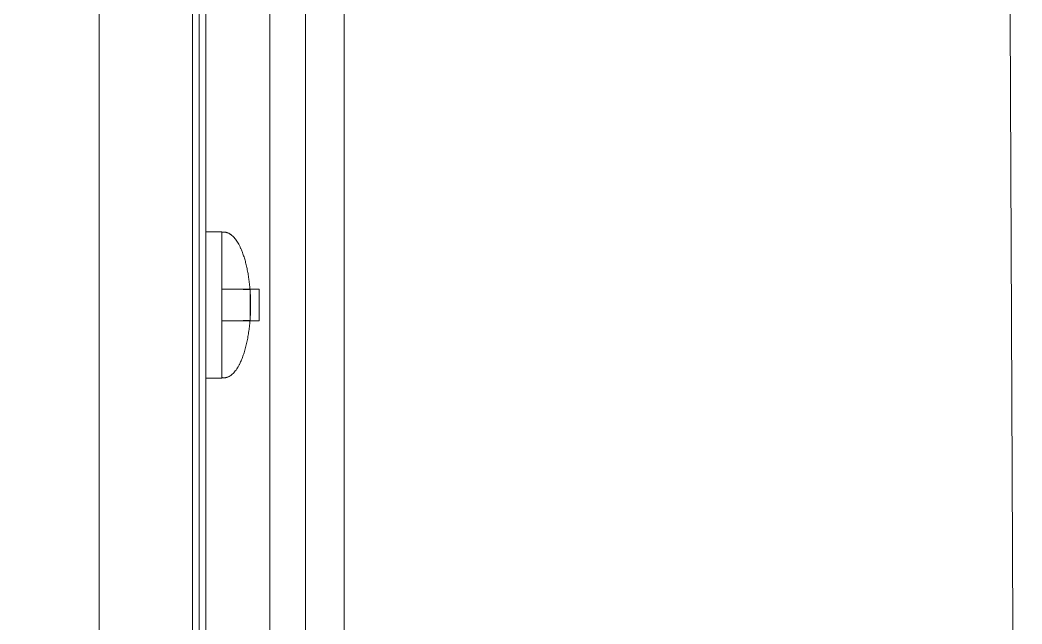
# Model space of a CAD drawing. Header units: millimetres. Extents: x 2162 to 93478, y -2737 to 52379.
# Drawn here: x 45995.9 to 46372.2, y 5839.8 to 6066.6 of the extents above; entities that cross this region are included whole.
import ezdxf

# ---------------------------------------------------------------- set-up
doc = ezdxf.new("R2010")
doc.units = ezdxf.units.MM
doc.layers.add('equipment 1', color=4, linetype='Continuous', lineweight=9)

# ---------------------------------------------------------------- blocks, each defined once
blk = doc.blocks.new('equipment 0533')
at = {"color": 0}
for p, q in [((795.5, 108), (795.5, 1368)), ((822, 1366), (822, 110)), ((835.5, 110), (835.5, 1366)), ((822, 1362.38), (822, 113.62)), ((798, 1355.95), (798, 120.05)), ((758, 1330), (758, 146)), ((793, 1330), (793, 146)), ((804, 865), (798, 865)), ((804, 865), (804, 864.74)), ((805.38, 864.81), (804, 865)), ((804, 864.74), (804, 843.5)), ((804, 843.5), (804, 831.5)), ((818, 843.5), (804, 843.5)), ((814.61, 831.67), (814.61, 843.33)), ((818, 843.5), (818, 831.5)), ((818, 831.5), (804, 831.5)), ((804, 831.5), (804, 810.26)), ((804, 810), (798, 810)), ((804, 810.26), (804, 810)), ((805.38, 810.19), (804, 810))]:
    blk.add_line(p, q, dxfattribs=at)
at = {"color": 0, "extrusion": (1, 2.22045e-16, 0)}
for p, q in [((798, 871.48, 700.51), (798, 866.06, 701.46)), ((798, 865.87, 712.53), (798, 871.25, 713.67)), ((798, 870.31, 717.16), (798, 865.08, 715.46)), ((798, 864.75, 696.58), (798, 869.92, 694.7)), ((798, 864.39, 717.36), (798, 869.49, 719.42)), ((798, 869.48, 710.44), (798, 869.48, 704.5)), ((798, 869.48, 704.5), (798, 868.72, 704.5)), ((798, 868.99, 710.44), (798, 869.48, 710.44)), ((798, 868.77, 691.92), (798, 863.78, 694.24)), ((798, 868.72, 704.5), (798, 868.72, 709.13)), ((798, 867.96, 722.7), (798, 863.11, 720.11)), ((798, 867.35, 708.25), (798, 867.35, 708.96)), ((798, 862.09, 721.87), (798, 866.76, 724.78)), ((798, 861.26, 689.87), (798, 865.76, 686.71)), ((798, 864.69, 727.74), (798, 860.35, 724.35)), ((798, 864.47, 707.44), (798, 864.47, 707.93)), ((798, 863.93, 684.32), (798, 859.72, 687.86)), ((798, 863.76, 711.94), (798, 863.73, 712.08)), ((798, 863.73, 712.08), (798, 863.54, 712.04)), ((798, 863.57, 711.97), (798, 863.54, 712.04)), ((798, 859.05, 725.9), (798, 863.14, 729.59)), ((798, 860.59, 732.14), (798, 856.9, 728.05)), ((798, 856.14, 684.28), (798, 859.68, 680.07)), ((798, 855.35, 729.35), (798, 858.74, 733.69)), ((798, 857.29, 678.24), (798, 854.13, 682.74)), ((798, 856.05, 739.09), (798, 818.68, 760.36)), ((798, 855.78, 735.76), (798, 852.87, 731.09)), ((798, 855.56, 738.22), (798, 818.19, 759.49)), ((798, 851.11, 732.11), (798, 853.7, 736.96)), ((798, 849.76, 680.22), (798, 852.08, 675.23)), ((798, 850.42, 738.49), (798, 848.36, 733.39)), ((798, 849.3, 674.08), (798, 847.42, 679.25)), ((798, 846.46, 734.08), (798, 848.16, 739.31)), ((798, 844.67, 740.25), (798, 843.53, 734.87)), ((798, 842.54, 677.94), (798, 843.49, 672.52)), ((798, 836.64, 672.69), (798, 838.93, 672.69)), ((798, 838.93, 672.69), (798, 838.93, 672)), ((798, 838.93, 672), (798, 835.8, 672)), ((798, 836.49, 676.11), (798, 835.88, 676.19)), ((798, 831.51, 672.52), (798, 832.46, 677.94)), ((798, 823, 681.39), (798, 820.25, 676.62)), ((798, 818.21, 677.9), (798, 821.28, 682.46)), ((798, 817.47, 750), (798, 807.53, 750)), ((798, 807.53, 749), (798, 817.47, 749)), ((798, 810.32, 754), (798, 814.68, 754)), ((798, 814.04, 689.45), (798, 809.59, 686.22)), ((798, 808.24, 688.22), (798, 812.91, 691.13)), ((798, 812.5, 728.5), (798, 812.5, 735.5)), ((798, 812.5, 735.5), (798, 811, 737)), ((798, 802.5, 732), (798, 812.5, 732)), ((798, 811, 727), (798, 812.5, 728.5)), ((798, 811.46, 712.03), (798, 811.43, 711.96)), ((798, 811.46, 712.03), (798, 811.26, 712.07)), ((798, 811.26, 712.07), (798, 811.24, 711.93)), ((798, 811, 737), (798, 804, 737)), ((798, 804, 727), (798, 811, 727)), ((798, 810.53, 707.92), (798, 810.53, 707.43)), ((798, 809.13, 700.47), (798, 803.75, 699.33)), ((798, 805.82, 706.32), (798, 805.9, 707)), ((798, 805.22, 707.84), (798, 804.46, 707.92)), ((798, 804.38, 705.1), (798, 805.14, 705.18)), ((798, 804, 737), (798, 802.5, 735.5)), ((798, 802.5, 728.5), (798, 804, 727)), ((798, 802.5, 735.5), (798, 802.5, 728.5)), ((798, 801, 749.5), (798, 801, 706.5)), ((798, 800, 749.5), (798, 800, 706.5))]:
    blk.add_line(p, q, dxfattribs=at)
blk.add_circle((812.5, 749.5, 798), 5, dxfattribs=at)
for centre, radius, start, end in [((837.5, 706.5, 798), 37.5, 180, 60.347), ((837.5, 706.5, 798), 36.5, 180, 60.347), ((837.5, 706.5, 798), 34.5, 340, 350), ((837.5, 706.5, 798), 34.5, 12, 18), ((837.5, 706.5, 798), 34.5, 22, 28), ((865.84, 712.27, 798), 3.63, 294.3842, 329.8648), ((837.5, 706.5, 798), 34.5, 325, 335), ((865.62, 712.46, 798), 4.54, 292.2557, 312.8924), ((837.5, 706.5, 798), 34.5, 32, 38), ((837.5, 706.5, 798), 29, 340, 350), ((837.5, 706.5, 798), 29, 12, 18), ((837.5, 706.5, 798), 29, 22, 28), ((837.5, 706.5, 798), 34.5, 310, 320), ((837.5, 706.5, 798), 29, 325, 335), ((837.5, 706.5, 798), 34.5, 42, 48), ((837.5, 706.5, 798), 27.5, 23.6599, 156.3661), ((837.5, 706.5, 798), 29, 32, 38), ((837.5, 706.5, 798), 29, 310, 320), ((837.5, 706.5, 798), 29, 42, 48), ((837.5, 706.5, 798), 34.5, 52, 58), ((837.5, 706.5, 798), 34.5, 295, 305), ((837.5, 706.5, 798), 29, 52, 58), ((837.5, 706.5, 798), 29, 295, 305), ((837.5, 706.5, 798), 34.5, 62, 68), ((837.5, 706.5, 798), 29, 62, 68), ((837.5, 706.5, 798), 34.5, 280, 290), ((837.5, 706.5, 798), 34.5, 72, 78), ((837.5, 706.5, 798), 29, 280, 290), ((837.5, 706.5, 798), 29, 72, 78), ((837.71, 737.07, 798), 1.64, 220.6016, 272.7286), ((837.76, 739.81, 798), 0.947, 89.2501, 145.2523), ((839.96, 738.11, 798), 4.09, 175.5471, 211.1368), ((837.5, 706.5, 798), 29, 240, 260), ((837.5, 706.5, 798), 34.5, 240, 260), ((837.5, 706.5, 798), 29, 216, 236), ((812.5, 749.5, 798), 12.5, 60.347, 180), ((837.5, 706.5, 798), 34.5, 216, 236), ((812.5, 749.5, 798), 11.5, 60.347, 180), ((837.5, 706.5, 798), 29, 192, 212), ((806.8, 705.38, 798), 1.4, 356.034, 78.5205), ((837.5, 706.5, 798), 34.5, 192, 212), ((806.32, 705.29, 798), 1.87, 267.2618, 359.8499), ((806.62, 707.94, 798), 1.27, 291.1903, 359.7632), ((806.3, 705.24, 798), 1.13, 267.6705, 2.9664), ((806.36, 705.33, 798), 1.07, 357.9839, 92.4462), ((806.28, 707.91, 798), 0.845, 359.5362, 94.0387), ((806.38, 704.48, 798), 1.92, 91.8621, 106.7931), ((806.16, 705.2, 798), 1.78, 183.2725, 272.3345), ((806.13, 707.76, 798), 1.68, 87.9027, 174.5802), ((806.05, 708.19, 798), 1.2, 263.019, 268.2788)]:
    blk.add_arc(centre, radius, start, end, dxfattribs=at)
at = {"color": 0, "extrusion": (1, 2.22045e-16, -2.46519e-32)}
blk.add_ellipse((798, 863.57, 711.9), major_axis=(0, 0.198, 0.031), ratio=0.338455, start_param=0.148447, end_param=1.51843, dxfattribs=at)
at = {"color": 0, "extrusion": (1, 2.22045e-16, 1.84889e-32)}
blk.add_ellipse((798, 811.43, 711.89), major_axis=(0, -0.198, 0.031), ratio=0.338455, start_param=4.764755, end_param=6.134739, dxfattribs=at)
at = {"color": 0}
blk.add_open_spline([(798, 864.45, 706.36), (798, 864.47, 706.72), (798, 864.47, 707.08), (798, 864.47, 707.44)], degree=3, dxfattribs=at)
for points, knots in [([(798, 810.53, 707.43), (798, 810.53, 706.37), (798, 810.58, 705.32), (798, 810.69, 704.27), (798, 810.92, 702.06), (798, 811.41, 699.85), (798, 812.14, 697.72), (798, 812.87, 695.59), (798, 813.83, 693.58), (798, 815.03, 691.69), (798, 816.22, 689.79), (798, 817.66, 688.02), (798, 819.26, 686.47), (798, 820.86, 684.93), (798, 822.68, 683.56), (798, 824.63, 682.44), (798, 826.58, 681.33), (798, 828.64, 680.47), (798, 830.81, 679.89), (798, 832.98, 679.3), (798, 835.23, 679), (798, 837.46, 679), (798, 839.7, 679), (798, 841.97, 679.29), (798, 844.13, 679.87), (798, 846.29, 680.45), (798, 848.39, 681.31), (798, 850.34, 682.42), (798, 852.29, 683.54), (798, 854.08, 684.88), (798, 855.71, 686.44), (798, 857.33, 688.01), (798, 858.75, 689.76), (798, 859.95, 691.65), (798, 861.14, 693.54), (798, 862.13, 695.6), (798, 862.86, 697.71), (798, 863.58, 699.83), (798, 864.07, 702.03), (798, 864.31, 704.27), (798, 864.35, 704.68), (798, 864.39, 705.09), (798, 864.41, 705.5)], [0.0956259, 0.0956259, 0.0956259, 0.0956259, 0.125, 0.125, 0.125, 0.1875, 0.1875, 0.1875, 0.25, 0.25, 0.25, 0.3125, 0.3125, 0.3125, 0.375, 0.375, 0.375, 0.4375, 0.4375, 0.4375, 0.5, 0.5, 0.5, 0.5625, 0.5625, 0.5625, 0.625, 0.625, 0.625, 0.6875, 0.6875, 0.6875, 0.75, 0.75, 0.75, 0.8125, 0.8125, 0.8125, 0.875, 0.875, 0.875, 0.8864443, 0.8864443, 0.8864443, 0.8864443]), ([(804, 843.5), (805.82, 843.47), (807.63, 843.44), (809.45, 843.41), (811.17, 843.39), (812.89, 843.36), (814.61, 843.33)], [0, 0, 0, 0, 0.00550394, 0.00550394, 0.00550394, 0.01071054, 0.01071054, 0.01071054, 0.01071054]), ([(798, 837.79, 741.44), (798, 837.86, 741.44), (798, 837.94, 741.44), (798, 838.01, 741.43), (798, 838.09, 741.42), (798, 838.16, 741.41), (798, 838.23, 741.39), (798, 838.3, 741.38), (798, 838.37, 741.36), (798, 838.44, 741.33), (798, 838.5, 741.31), (798, 838.57, 741.28), (798, 838.63, 741.25), (798, 838.69, 741.22), (798, 838.75, 741.18), (798, 838.81, 741.14), (798, 838.86, 741.11), (798, 838.91, 741.06), (798, 838.96, 741.02), (798, 839.01, 740.97), (798, 839.06, 740.92), (798, 839.1, 740.87), (798, 839.14, 740.82), (798, 839.18, 740.76), (798, 839.21, 740.7), (798, 839.25, 740.64), (798, 839.29, 740.58), (798, 839.32, 740.51), (798, 839.35, 740.44), (798, 839.38, 740.37), (798, 839.41, 740.3), (798, 839.44, 740.23), (798, 839.46, 740.15), (798, 839.49, 740.07), (798, 839.51, 739.99), (798, 839.54, 739.91), (798, 839.56, 739.82), (798, 839.57, 739.78), (798, 839.58, 739.73), (798, 839.59, 739.69), (798, 839.6, 739.64), (798, 839.61, 739.59), (798, 839.62, 739.54), (798, 839.62, 739.49), (798, 839.63, 739.44), (798, 839.64, 739.39), (798, 839.65, 739.33), (798, 839.65, 739.27), (798, 839.66, 739.22), (798, 839.66, 739.16), (798, 839.67, 739.1), (798, 839.67, 739.04), (798, 839.68, 738.97), (798, 839.68, 738.91), (798, 839.68, 738.85), (798, 839.68, 738.78), (798, 839.69, 738.71), (798, 839.69, 738.64), (798, 839.69, 738.57), (798, 839.69, 738.5), (798, 839.69, 738.43)], [0, 0, 0, 0, 0.056724, 0.056724, 0.056724, 0.111437, 0.111437, 0.111437, 0.164368, 0.164368, 0.164368, 0.216435, 0.216435, 0.216435, 0.267641, 0.267641, 0.267641, 0.31736, 0.31736, 0.31736, 0.367473, 0.367473, 0.367473, 0.41821, 0.41821, 0.41821, 0.471404, 0.471404, 0.471404, 0.527966, 0.527966, 0.527966, 0.588061, 0.588061, 0.588061, 0.652134, 0.652134, 0.652134, 0.686345, 0.686345, 0.686345, 0.723264, 0.723264, 0.723264, 0.76261, 0.76261, 0.76261, 0.804739, 0.804739, 0.804739, 0.84943, 0.84943, 0.84943, 0.896711, 0.896711, 0.896711, 0.94689, 0.94689, 0.94689, 1, 1, 1, 1]), ([(798, 839.69, 738.43), (798, 839.69, 738.35), (798, 839.69, 738.26), (798, 839.69, 738.18), (798, 839.68, 738.1), (798, 839.68, 738.02), (798, 839.68, 737.94), (798, 839.67, 737.86), (798, 839.67, 737.78), (798, 839.66, 737.71), (798, 839.65, 737.63), (798, 839.65, 737.56), (798, 839.64, 737.49), (798, 839.63, 737.42), (798, 839.62, 737.35), (798, 839.61, 737.28), (798, 839.6, 737.22), (798, 839.58, 737.15), (798, 839.57, 737.09), (798, 839.56, 737.03), (798, 839.54, 736.97), (798, 839.53, 736.91), (798, 839.51, 736.85), (798, 839.5, 736.79), (798, 839.48, 736.74), (798, 839.46, 736.68), (798, 839.44, 736.63), (798, 839.42, 736.58), (798, 839.4, 736.53), (798, 839.38, 736.48), (798, 839.36, 736.43), (798, 839.34, 736.38), (798, 839.32, 736.34), (798, 839.29, 736.29), (798, 839.27, 736.25), (798, 839.24, 736.2), (798, 839.21, 736.16), (798, 839.19, 736.12), (798, 839.16, 736.08), (798, 839.13, 736.05), (798, 839.1, 736.01), (798, 839.08, 735.97), (798, 839.04, 735.94), (798, 839.01, 735.9), (798, 838.98, 735.87), (798, 838.95, 735.84), (798, 838.92, 735.81), (798, 838.88, 735.78), (798, 838.85, 735.75), (798, 838.81, 735.73), (798, 838.78, 735.7), (798, 838.74, 735.67), (798, 838.7, 735.65), (798, 838.66, 735.63), (798, 838.62, 735.61), (798, 838.58, 735.59), (798, 838.54, 735.57), (798, 838.5, 735.55), (798, 838.46, 735.54), (798, 838.42, 735.52), (798, 838.37, 735.51), (798, 838.33, 735.49), (798, 838.28, 735.48), (798, 838.24, 735.47), (798, 838.19, 735.46), (798, 838.14, 735.45), (798, 838.09, 735.44), (798, 838.04, 735.44), (798, 837.99, 735.43), (798, 837.94, 735.43), (798, 837.89, 735.43), (798, 837.84, 735.42), (798, 837.79, 735.42)], [0, 0, 0, 0, 0.062874, 0.062874, 0.062874, 0.122837, 0.122837, 0.122837, 0.179657, 0.179657, 0.179657, 0.23396, 0.23396, 0.23396, 0.285595, 0.285595, 0.285595, 0.334513, 0.334513, 0.334513, 0.380905, 0.380905, 0.380905, 0.424895, 0.424895, 0.424895, 0.466529, 0.466529, 0.466529, 0.506488, 0.506488, 0.506488, 0.545032, 0.545032, 0.545032, 0.581831, 0.581831, 0.581831, 0.617448, 0.617448, 0.617448, 0.652067, 0.652067, 0.652067, 0.68588, 0.68588, 0.68588, 0.719175, 0.719175, 0.719175, 0.752182, 0.752182, 0.752182, 0.78524, 0.78524, 0.78524, 0.818656, 0.818656, 0.818656, 0.852548, 0.852548, 0.852548, 0.887626, 0.887626, 0.887626, 0.923635, 0.923635, 0.923635, 0.961022, 0.961022, 0.961022, 1, 1, 1, 1]), ([(798, 837.44, 677.94), (798, 837.5, 677.94), (798, 837.56, 677.94), (798, 837.62, 677.93), (798, 837.68, 677.93), (798, 837.73, 677.92), (798, 837.79, 677.91), (798, 837.84, 677.9), (798, 837.89, 677.89), (798, 837.94, 677.87), (798, 837.99, 677.86), (798, 838.04, 677.84), (798, 838.09, 677.82), (798, 838.13, 677.8), (798, 838.18, 677.77), (798, 838.22, 677.75), (798, 838.26, 677.72), (798, 838.3, 677.69), (798, 838.34, 677.66), (798, 838.38, 677.63), (798, 838.42, 677.59), (798, 838.45, 677.56), (798, 838.49, 677.52), (798, 838.52, 677.48), (798, 838.55, 677.44), (798, 838.58, 677.4), (798, 838.61, 677.36), (798, 838.64, 677.31), (798, 838.67, 677.27), (798, 838.69, 677.23), (798, 838.72, 677.18), (798, 838.74, 677.14), (798, 838.76, 677.09), (798, 838.78, 677.04), (798, 838.8, 677), (798, 838.82, 676.95), (798, 838.83, 676.9), (798, 838.85, 676.86), (798, 838.86, 676.81), (798, 838.88, 676.76), (798, 838.89, 676.71), (798, 838.9, 676.66), (798, 838.9, 676.61), (798, 838.91, 676.56), (798, 838.92, 676.51), (798, 838.92, 676.46), (798, 838.93, 676.4), (798, 838.93, 676.35), (798, 838.93, 676.3)], [0, 0, 0, 0, 0.071329, 0.071329, 0.071329, 0.138888, 0.138888, 0.138888, 0.203488, 0.203488, 0.203488, 0.265389, 0.265389, 0.265389, 0.326147, 0.326147, 0.326147, 0.38585, 0.38585, 0.38585, 0.446421, 0.446421, 0.446421, 0.508506, 0.508506, 0.508506, 0.570717, 0.570717, 0.570717, 0.631986, 0.631986, 0.631986, 0.692943, 0.692943, 0.692943, 0.753165, 0.753165, 0.753165, 0.813397, 0.813397, 0.813397, 0.874732, 0.874732, 0.874732, 0.936834, 0.936834, 0.936834, 1, 1, 1, 1]), ([(798, 838.93, 676.3), (798, 838.93, 676.25), (798, 838.93, 676.2), (798, 838.92, 676.16), (798, 838.92, 676.11), (798, 838.92, 676.06), (798, 838.91, 676.02), (798, 838.9, 675.97), (798, 838.9, 675.92), (798, 838.89, 675.88), (798, 838.88, 675.83), (798, 838.87, 675.79), (798, 838.86, 675.74), (798, 838.84, 675.7), (798, 838.83, 675.65), (798, 838.81, 675.61), (798, 838.8, 675.56), (798, 838.78, 675.52), (798, 838.77, 675.47), (798, 838.75, 675.43), (798, 838.73, 675.38), (798, 838.71, 675.34), (798, 838.69, 675.3), (798, 838.66, 675.25), (798, 838.64, 675.21), (798, 838.61, 675.16), (798, 838.59, 675.12), (798, 838.56, 675.07), (798, 838.53, 675.02), (798, 838.5, 674.98), (798, 838.46, 674.93), (798, 838.43, 674.88), (798, 838.39, 674.82), (798, 838.35, 674.77), (798, 838.31, 674.71), (798, 838.27, 674.66), (798, 838.22, 674.6), (798, 838.18, 674.54), (798, 838.13, 674.48), (798, 838.08, 674.42), (798, 838.03, 674.36), (798, 837.97, 674.3), (798, 837.92, 674.24), (798, 837.86, 674.17), (798, 837.8, 674.1), (798, 837.74, 674.04), (798, 837.68, 673.96), (798, 837.61, 673.89), (798, 837.55, 673.82)], [0, 0, 0, 0, 0.048783, 0.048783, 0.048783, 0.096931, 0.096931, 0.096931, 0.145092, 0.145092, 0.145092, 0.193398, 0.193398, 0.193398, 0.242257, 0.242257, 0.242257, 0.291123, 0.291123, 0.291123, 0.340835, 0.340835, 0.340835, 0.391595, 0.391595, 0.391595, 0.445772, 0.445772, 0.445772, 0.506113, 0.506113, 0.506113, 0.572506, 0.572506, 0.572506, 0.644951, 0.644951, 0.644951, 0.72423, 0.72423, 0.72423, 0.809688, 0.809688, 0.809688, 0.901692, 0.901692, 0.901692, 1, 1, 1, 1]), ([(798, 838.93, 738.43), (798, 838.93, 738.54), (798, 838.93, 738.66), (798, 838.92, 738.77), (798, 838.92, 738.87), (798, 838.91, 738.97), (798, 838.91, 739.08), (798, 838.9, 739.17), (798, 838.89, 739.26), (798, 838.88, 739.35), (798, 838.87, 739.43), (798, 838.86, 739.52), (798, 838.85, 739.6), (798, 838.84, 739.67), (798, 838.82, 739.75), (798, 838.8, 739.82), (798, 838.79, 739.88), (798, 838.77, 739.94), (798, 838.75, 740.01), (798, 838.73, 740.06), (798, 838.71, 740.11), (798, 838.68, 740.17), (798, 838.66, 740.21), (798, 838.64, 740.25), (798, 838.61, 740.3), (798, 838.58, 740.33), (798, 838.55, 740.37), (798, 838.52, 740.4), (798, 838.5, 740.44), (798, 838.47, 740.47), (798, 838.44, 740.5), (798, 838.41, 740.53), (798, 838.37, 740.55), (798, 838.34, 740.58), (798, 838.31, 740.6), (798, 838.27, 740.62), (798, 838.24, 740.64), (798, 838.21, 740.66), (798, 838.17, 740.68), (798, 838.13, 740.69), (798, 838.1, 740.71), (798, 838.06, 740.72), (798, 838.02, 740.73), (798, 837.98, 740.74), (798, 837.94, 740.74), (798, 837.9, 740.75), (798, 837.86, 740.75), (798, 837.82, 740.75), (798, 837.78, 740.76)], [0, 0, 0, 0, 0.115629, 0.115629, 0.115629, 0.221541, 0.221541, 0.221541, 0.317048, 0.317048, 0.317048, 0.403151, 0.403151, 0.403151, 0.480181, 0.480181, 0.480181, 0.547649, 0.547649, 0.547649, 0.607036, 0.607036, 0.607036, 0.658652, 0.658652, 0.658652, 0.705723, 0.705723, 0.705723, 0.749804, 0.749804, 0.749804, 0.792587, 0.792587, 0.792587, 0.833874, 0.833874, 0.833874, 0.874768, 0.874768, 0.874768, 0.915223, 0.915223, 0.915223, 0.956881, 0.956881, 0.956881, 1, 1, 1, 1]), ([(798, 837.79, 736.11), (798, 837.82, 736.11), (798, 837.86, 736.11), (798, 837.9, 736.12), (798, 837.94, 736.12), (798, 837.98, 736.13), (798, 838.02, 736.14), (798, 838.05, 736.15), (798, 838.09, 736.16), (798, 838.13, 736.17), (798, 838.16, 736.19), (798, 838.2, 736.2), (798, 838.23, 736.22), (798, 838.26, 736.24), (798, 838.3, 736.26), (798, 838.33, 736.28), (798, 838.36, 736.31), (798, 838.39, 736.33), (798, 838.42, 736.36), (798, 838.45, 736.39), (798, 838.49, 736.42), (798, 838.51, 736.45), (798, 838.54, 736.48), (798, 838.57, 736.52), (798, 838.6, 736.55), (798, 838.63, 736.6), (798, 838.65, 736.64), (798, 838.68, 736.68), (798, 838.7, 736.73), (798, 838.72, 736.79), (798, 838.74, 736.84), (798, 838.76, 736.9), (798, 838.78, 736.96), (798, 838.8, 737.03), (798, 838.82, 737.1), (798, 838.83, 737.17), (798, 838.85, 737.25), (798, 838.86, 737.33), (798, 838.87, 737.41), (798, 838.88, 737.5), (798, 838.89, 737.59), (798, 838.9, 737.68), (798, 838.91, 737.78), (798, 838.92, 737.88), (798, 838.92, 737.99), (798, 838.92, 738.09), (798, 838.93, 738.2), (798, 838.93, 738.32), (798, 838.93, 738.43)], [0, 0, 0, 0, 0.040782, 0.040782, 0.040782, 0.08087, 0.08087, 0.08087, 0.120268, 0.120268, 0.120268, 0.160187, 0.160187, 0.160187, 0.20046, 0.20046, 0.20046, 0.242265, 0.242265, 0.242265, 0.286459, 0.286459, 0.286459, 0.332952, 0.332952, 0.332952, 0.384431, 0.384431, 0.384431, 0.443389, 0.443389, 0.443389, 0.511681, 0.511681, 0.511681, 0.58902, 0.58902, 0.58902, 0.676245, 0.676245, 0.676245, 0.773705, 0.773705, 0.773705, 0.881568, 0.881568, 0.881568, 1, 1, 1, 1]), ([(798, 837.01, 674.18), (798, 837.07, 674.24), (798, 837.14, 674.31), (798, 837.2, 674.38), (798, 837.26, 674.44), (798, 837.32, 674.51), (798, 837.38, 674.57), (798, 837.43, 674.63), (798, 837.48, 674.69), (798, 837.54, 674.75), (798, 837.58, 674.8), (798, 837.63, 674.86), (798, 837.68, 674.91), (798, 837.72, 674.97), (798, 837.76, 675.02), (798, 837.8, 675.07), (798, 837.84, 675.12), (798, 837.87, 675.16), (798, 837.91, 675.21), (798, 837.94, 675.26), (798, 837.97, 675.3), (798, 838, 675.34), (798, 838.02, 675.38), (798, 838.04, 675.42), (798, 838.07, 675.46), (798, 838.11, 675.54), (798, 838.14, 675.61), (798, 838.18, 675.69), (798, 838.21, 675.76), (798, 838.23, 675.83), (798, 838.26, 675.9), (798, 838.28, 675.97), (798, 838.29, 676.04), (798, 838.3, 676.11), (798, 838.31, 676.18), (798, 838.32, 676.24), (798, 838.32, 676.31)], [0, 0, 0, 0, 0.10938, 0.10938, 0.10938, 0.210603, 0.210603, 0.210603, 0.304015, 0.304015, 0.304015, 0.389049, 0.389049, 0.389049, 0.466366, 0.466366, 0.466366, 0.53603, 0.53603, 0.53603, 0.597986, 0.597986, 0.597986, 0.652147, 0.652147, 0.652147, 0.749352, 0.749352, 0.749352, 0.838827, 0.838827, 0.838827, 0.921744, 0.921744, 0.921744, 1, 1, 1, 1]), ([(798, 838.32, 676.31), (798, 838.32, 676.35), (798, 838.32, 676.38), (798, 838.31, 676.42), (798, 838.31, 676.46), (798, 838.31, 676.49), (798, 838.3, 676.53), (798, 838.3, 676.56), (798, 838.29, 676.59), (798, 838.28, 676.63), (798, 838.27, 676.66), (798, 838.27, 676.69), (798, 838.25, 676.72), (798, 838.24, 676.75), (798, 838.23, 676.78), (798, 838.22, 676.81), (798, 838.2, 676.84), (798, 838.19, 676.87), (798, 838.17, 676.89), (798, 838.16, 676.92), (798, 838.14, 676.95), (798, 838.12, 676.97), (798, 838.1, 677), (798, 838.08, 677.02), (798, 838.06, 677.05), (798, 838.04, 677.07), (798, 838.02, 677.09), (798, 837.99, 677.11), (798, 837.97, 677.13), (798, 837.95, 677.15), (798, 837.92, 677.17), (798, 837.9, 677.19), (798, 837.87, 677.21), (798, 837.85, 677.22), (798, 837.82, 677.24), (798, 837.8, 677.25), (798, 837.77, 677.26), (798, 837.74, 677.27), (798, 837.72, 677.28), (798, 837.69, 677.29), (798, 837.66, 677.3), (798, 837.63, 677.31), (798, 837.6, 677.31), (798, 837.57, 677.32), (798, 837.54, 677.32), (798, 837.51, 677.33), (798, 837.48, 677.33), (798, 837.45, 677.33), (798, 837.42, 677.33)], [0, 0, 0, 0, 0.07278, 0.07278, 0.07278, 0.142148, 0.142148, 0.142148, 0.209183, 0.209183, 0.209183, 0.274292, 0.274292, 0.274292, 0.337769, 0.337769, 0.337769, 0.400757, 0.400757, 0.400757, 0.462801, 0.462801, 0.462801, 0.525595, 0.525595, 0.525595, 0.58754, 0.58754, 0.58754, 0.647529, 0.647529, 0.647529, 0.706323, 0.706323, 0.706323, 0.7637, 0.7637, 0.7637, 0.821374, 0.821374, 0.821374, 0.879619, 0.879619, 0.879619, 0.93891, 0.93891, 0.93891, 1, 1, 1, 1]), ([(798, 835.88, 738.43), (798, 835.88, 738.52), (798, 835.88, 738.6), (798, 835.88, 738.69), (798, 835.89, 738.77), (798, 835.89, 738.85), (798, 835.89, 738.93), (798, 835.9, 739.01), (798, 835.9, 739.08), (798, 835.91, 739.16), (798, 835.92, 739.23), (798, 835.93, 739.31), (798, 835.93, 739.38), (798, 835.94, 739.45), (798, 835.95, 739.52), (798, 835.96, 739.58), (798, 835.98, 739.65), (798, 835.99, 739.71), (798, 836, 739.78), (798, 836.01, 739.84), (798, 836.03, 739.9), (798, 836.04, 739.96), (798, 836.06, 740.02), (798, 836.08, 740.08), (798, 836.09, 740.13), (798, 836.11, 740.18), (798, 836.13, 740.24), (798, 836.15, 740.29), (798, 836.17, 740.34), (798, 836.19, 740.39), (798, 836.21, 740.44), (798, 836.23, 740.49), (798, 836.26, 740.53), (798, 836.28, 740.58), (798, 836.31, 740.62), (798, 836.33, 740.66), (798, 836.36, 740.71), (798, 836.39, 740.75), (798, 836.41, 740.78), (798, 836.44, 740.82), (798, 836.47, 740.86), (798, 836.5, 740.9), (798, 836.53, 740.93), (798, 836.56, 740.96), (798, 836.59, 741), (798, 836.62, 741.03), (798, 836.66, 741.06), (798, 836.69, 741.09), (798, 836.73, 741.11), (798, 836.76, 741.14), (798, 836.8, 741.17), (798, 836.84, 741.19), (798, 836.87, 741.21), (798, 836.91, 741.24), (798, 836.95, 741.26), (798, 836.99, 741.28), (798, 837.03, 741.3), (798, 837.07, 741.31), (798, 837.11, 741.33), (798, 837.16, 741.35), (798, 837.2, 741.36), (798, 837.25, 741.37), (798, 837.29, 741.39), (798, 837.34, 741.4), (798, 837.38, 741.41), (798, 837.43, 741.41), (798, 837.48, 741.42), (798, 837.53, 741.43), (798, 837.58, 741.43), (798, 837.63, 741.44), (798, 837.68, 741.44), (798, 837.73, 741.44), (798, 837.79, 741.44)], [0, 0, 0, 0, 0.063114, 0.063114, 0.063114, 0.123615, 0.123615, 0.123615, 0.180974, 0.180974, 0.180974, 0.235261, 0.235261, 0.235261, 0.287101, 0.287101, 0.287101, 0.336031, 0.336031, 0.336031, 0.382382, 0.382382, 0.382382, 0.426334, 0.426334, 0.426334, 0.468211, 0.468211, 0.468211, 0.50825, 0.50825, 0.50825, 0.546628, 0.546628, 0.546628, 0.58365, 0.58365, 0.58365, 0.618994, 0.618994, 0.618994, 0.653583, 0.653583, 0.653583, 0.687156, 0.687156, 0.687156, 0.720422, 0.720422, 0.720422, 0.75323, 0.75323, 0.75323, 0.78626, 0.78626, 0.78626, 0.819504, 0.819504, 0.819504, 0.853545, 0.853545, 0.853545, 0.888308, 0.888308, 0.888308, 0.923996, 0.923996, 0.923996, 0.96135, 0.96135, 0.96135, 1, 1, 1, 1]), ([(798, 836.64, 738.43), (798, 836.64, 738.32), (798, 836.64, 738.2), (798, 836.65, 738.09), (798, 836.65, 737.99), (798, 836.66, 737.88), (798, 836.66, 737.78), (798, 836.67, 737.68), (798, 836.68, 737.59), (798, 836.69, 737.5), (798, 836.7, 737.41), (798, 836.71, 737.33), (798, 836.72, 737.24), (798, 836.74, 737.17), (798, 836.75, 737.1), (798, 836.77, 737.03), (798, 836.79, 736.96), (798, 836.81, 736.9), (798, 836.83, 736.84), (798, 836.85, 736.78), (798, 836.87, 736.73), (798, 836.89, 736.68), (798, 836.92, 736.64), (798, 836.94, 736.59), (798, 836.97, 736.55), (798, 837, 736.52), (798, 837.03, 736.48), (798, 837.06, 736.45), (798, 837.09, 736.42), (798, 837.12, 736.39), (798, 837.15, 736.36), (798, 837.18, 736.33), (798, 837.21, 736.31), (798, 837.24, 736.28), (798, 837.27, 736.26), (798, 837.31, 736.24), (798, 837.34, 736.22), (798, 837.37, 736.2), (798, 837.41, 736.19), (798, 837.44, 736.17), (798, 837.48, 736.16), (798, 837.52, 736.15), (798, 837.55, 736.14), (798, 837.59, 736.13), (798, 837.63, 736.12), (798, 837.67, 736.12), (798, 837.71, 736.11), (798, 837.75, 736.11), (798, 837.79, 736.11)], [0, 0, 0, 0, 0.118406, 0.118406, 0.118406, 0.226654, 0.226654, 0.226654, 0.324092, 0.324092, 0.324092, 0.411705, 0.411705, 0.411705, 0.489026, 0.489026, 0.489026, 0.556909, 0.556909, 0.556909, 0.616233, 0.616233, 0.616233, 0.667349, 0.667349, 0.667349, 0.713512, 0.713512, 0.713512, 0.757697, 0.757697, 0.757697, 0.799493, 0.799493, 0.799493, 0.839976, 0.839976, 0.839976, 0.879886, 0.879886, 0.879886, 0.919149, 0.919149, 0.919149, 0.959227, 0.959227, 0.959227, 1, 1, 1, 1]), ([(798, 837.55, 673.82), (798, 837.51, 673.78), (798, 837.47, 673.74), (798, 837.43, 673.69), (798, 837.39, 673.65), (798, 837.35, 673.61), (798, 837.32, 673.57), (798, 837.28, 673.54), (798, 837.25, 673.5), (798, 837.22, 673.46), (798, 837.19, 673.43), (798, 837.16, 673.4), (798, 837.13, 673.37), (798, 837.1, 673.34), (798, 837.07, 673.31), (798, 837.05, 673.28), (798, 837.03, 673.25), (798, 837, 673.23), (798, 836.98, 673.2), (798, 836.96, 673.18), (798, 836.95, 673.16), (798, 836.93, 673.14), (798, 836.91, 673.12), (798, 836.9, 673.1), (798, 836.89, 673.08), (798, 836.84, 673.02), (798, 836.79, 672.95), (798, 836.75, 672.88), (798, 836.71, 672.82), (798, 836.68, 672.75), (798, 836.64, 672.69)], [0, 0, 0, 0, 0.12275, 0.12275, 0.12275, 0.234584, 0.234584, 0.234584, 0.336061, 0.336061, 0.336061, 0.42658, 0.42658, 0.42658, 0.506809, 0.506809, 0.506809, 0.575546, 0.575546, 0.575546, 0.634577, 0.634577, 0.634577, 0.682157, 0.682157, 0.682157, 0.846189, 0.846189, 0.846189, 1, 1, 1, 1]), ([(798, 835.88, 676.19), (798, 835.89, 676.26), (798, 835.89, 676.33), (798, 835.9, 676.4), (798, 835.91, 676.47), (798, 835.92, 676.53), (798, 835.93, 676.6), (798, 835.95, 676.66), (798, 835.96, 676.72), (798, 835.98, 676.78), (798, 835.99, 676.84), (798, 836.01, 676.9), (798, 836.03, 676.95), (798, 836.05, 677.01), (798, 836.07, 677.06), (798, 836.1, 677.11), (798, 836.12, 677.16), (798, 836.14, 677.21), (798, 836.17, 677.26), (798, 836.2, 677.3), (798, 836.23, 677.34), (798, 836.26, 677.38), (798, 836.29, 677.43), (798, 836.32, 677.46), (798, 836.36, 677.5), (798, 836.39, 677.54), (798, 836.43, 677.57), (798, 836.46, 677.6), (798, 836.5, 677.64), (798, 836.54, 677.67), (798, 836.58, 677.69), (798, 836.62, 677.72), (798, 836.66, 677.75), (798, 836.7, 677.77), (798, 836.75, 677.79), (798, 836.79, 677.81), (798, 836.83, 677.83), (798, 836.88, 677.85), (798, 836.93, 677.87), (798, 836.97, 677.88), (798, 837.02, 677.89), (798, 837.07, 677.91), (798, 837.12, 677.91), (798, 837.17, 677.92), (798, 837.23, 677.93), (798, 837.28, 677.93), (798, 837.33, 677.94), (798, 837.39, 677.94), (798, 837.44, 677.94)], [0, 0, 0, 0, 0.08101, 0.08101, 0.08101, 0.157162, 0.157162, 0.157162, 0.229319, 0.229319, 0.229319, 0.2972, 0.2972, 0.2972, 0.36195, 0.36195, 0.36195, 0.423721, 0.423721, 0.423721, 0.483122, 0.483122, 0.483122, 0.540982, 0.540982, 0.540982, 0.597661, 0.597661, 0.597661, 0.653181, 0.653181, 0.653181, 0.707852, 0.707852, 0.707852, 0.763548, 0.763548, 0.763548, 0.819537, 0.819537, 0.819537, 0.87764, 0.87764, 0.87764, 0.937454, 0.937454, 0.937454, 1, 1, 1, 1]), ([(798, 837.42, 677.33), (798, 837.39, 677.33), (798, 837.35, 677.33), (798, 837.32, 677.33), (798, 837.29, 677.32), (798, 837.26, 677.32), (798, 837.23, 677.31), (798, 837.2, 677.31), (798, 837.17, 677.3), (798, 837.14, 677.29), (798, 837.11, 677.28), (798, 837.08, 677.27), (798, 837.05, 677.25), (798, 837.02, 677.24), (798, 836.99, 677.23), (798, 836.97, 677.21), (798, 836.94, 677.19), (798, 836.92, 677.17), (798, 836.89, 677.16), (798, 836.87, 677.13), (798, 836.84, 677.11), (798, 836.82, 677.09), (798, 836.79, 677.07), (798, 836.77, 677.04), (798, 836.75, 677.02), (798, 836.73, 676.99), (798, 836.71, 676.96), (798, 836.69, 676.93), (798, 836.67, 676.9), (798, 836.65, 676.87), (798, 836.64, 676.84), (798, 836.62, 676.81), (798, 836.61, 676.78), (798, 836.59, 676.74), (798, 836.58, 676.71), (798, 836.57, 676.67), (798, 836.56, 676.63), (798, 836.54, 676.6), (798, 836.54, 676.56), (798, 836.53, 676.52), (798, 836.52, 676.48), (798, 836.51, 676.43), (798, 836.51, 676.39), (798, 836.5, 676.35), (798, 836.5, 676.3), (798, 836.49, 676.26), (798, 836.49, 676.21), (798, 836.49, 676.16), (798, 836.49, 676.11)], [0, 0, 0, 0, 0.058049, 0.058049, 0.058049, 0.113315, 0.113315, 0.113315, 0.167562, 0.167562, 0.167562, 0.221142, 0.221142, 0.221142, 0.275517, 0.275517, 0.275517, 0.329522, 0.329522, 0.329522, 0.385758, 0.385758, 0.385758, 0.443893, 0.443893, 0.443893, 0.503677, 0.503677, 0.503677, 0.564645, 0.564645, 0.564645, 0.628005, 0.628005, 0.628005, 0.695019, 0.695019, 0.695019, 0.764665, 0.764665, 0.764665, 0.83877, 0.83877, 0.83877, 0.91714, 0.91714, 0.91714, 1, 1, 1, 1]), ([(798, 835.8, 672), (798, 835.8, 672.04), (798, 835.8, 672.07), (798, 835.81, 672.11), (798, 835.81, 672.14), (798, 835.81, 672.18), (798, 835.82, 672.22), (798, 835.82, 672.25), (798, 835.83, 672.29), (798, 835.83, 672.33), (798, 835.84, 672.37), (798, 835.85, 672.41), (798, 835.86, 672.45), (798, 835.87, 672.49), (798, 835.88, 672.53), (798, 835.9, 672.57), (798, 835.91, 672.61), (798, 835.92, 672.65), (798, 835.94, 672.69), (798, 835.96, 672.73), (798, 835.97, 672.77), (798, 835.99, 672.82), (798, 836.01, 672.86), (798, 836.03, 672.9), (798, 836.05, 672.94), (798, 836.08, 672.99), (798, 836.1, 673.03), (798, 836.12, 673.08), (798, 836.15, 673.12), (798, 836.18, 673.17), (798, 836.21, 673.22), (798, 836.24, 673.27), (798, 836.28, 673.31), (798, 836.31, 673.36), (798, 836.35, 673.41), (798, 836.38, 673.46), (798, 836.42, 673.51), (798, 836.46, 673.57), (798, 836.51, 673.62), (798, 836.55, 673.67), (798, 836.59, 673.72), (798, 836.64, 673.78), (798, 836.69, 673.83), (798, 836.74, 673.89), (798, 836.79, 673.95), (798, 836.84, 674), (798, 836.9, 674.06), (798, 836.95, 674.12), (798, 837.01, 674.18)], [0, 0, 0, 0, 0.042012, 0.042012, 0.042012, 0.085117, 0.085117, 0.085117, 0.130084, 0.130084, 0.130084, 0.176966, 0.176966, 0.176966, 0.226145, 0.226145, 0.226145, 0.27723, 0.27723, 0.27723, 0.330801, 0.330801, 0.330801, 0.38655, 0.38655, 0.38655, 0.445857, 0.445857, 0.445857, 0.509982, 0.509982, 0.509982, 0.578857, 0.578857, 0.578857, 0.653261, 0.653261, 0.653261, 0.731918, 0.731918, 0.731918, 0.816011, 0.816011, 0.816011, 0.905246, 0.905246, 0.905246, 1, 1, 1, 1]), ([(798, 836.99, 740.35), (798, 836.96, 740.3), (798, 836.93, 740.25), (798, 836.91, 740.21), (798, 836.88, 740.15), (798, 836.86, 740.09), (798, 836.84, 740.03), (798, 836.81, 739.97), (798, 836.79, 739.9), (798, 836.78, 739.84), (798, 836.76, 739.76), (798, 836.74, 739.69), (798, 836.73, 739.61), (798, 836.71, 739.53), (798, 836.7, 739.44), (798, 836.69, 739.36), (798, 836.68, 739.26), (798, 836.67, 739.17), (798, 836.66, 739.08), (798, 836.66, 738.97), (798, 836.65, 738.87), (798, 836.65, 738.77), (798, 836.65, 738.66), (798, 836.64, 738.54), (798, 836.64, 738.43)], [0, 0, 0, 0, 0.083888, 0.083888, 0.083888, 0.177154, 0.177154, 0.177154, 0.282514, 0.282514, 0.282514, 0.3994, 0.3994, 0.3994, 0.529491, 0.529491, 0.529491, 0.672802, 0.672802, 0.672802, 0.829536, 0.829536, 0.829536, 1, 1, 1, 1]), ([(814.61, 831.67), (812.89, 831.64), (811.17, 831.61), (809.45, 831.59), (807.63, 831.56), (805.82, 831.53), (804, 831.5)], [0.00029734, 0.00029734, 0.00029734, 0.00029734, 0.00550394, 0.00550394, 0.00550394, 0.01100788, 0.01100788, 0.01100788, 0.01100788]), ([(798, 806.19, 709.44), (798, 806.27, 709.44), (798, 806.35, 709.44), (798, 806.43, 709.43), (798, 806.5, 709.42), (798, 806.58, 709.41), (798, 806.65, 709.39), (798, 806.72, 709.37), (798, 806.79, 709.35), (798, 806.86, 709.33), (798, 806.93, 709.3), (798, 807, 709.27), (798, 807.06, 709.24), (798, 807.13, 709.2), (798, 807.19, 709.17), (798, 807.25, 709.13), (798, 807.31, 709.09), (798, 807.37, 709.04), (798, 807.42, 709), (798, 807.47, 708.95), (798, 807.51, 708.9), (798, 807.56, 708.85), (798, 807.6, 708.79), (798, 807.64, 708.74), (798, 807.67, 708.68), (798, 807.71, 708.62), (798, 807.74, 708.56), (798, 807.77, 708.5), (798, 807.79, 708.44), (798, 807.81, 708.38), (798, 807.83, 708.32), (798, 807.85, 708.25), (798, 807.86, 708.19), (798, 807.87, 708.13), (798, 807.88, 708.06), (798, 807.88, 708), (798, 807.89, 707.93)], [0, 0, 0, 0, 0.092054, 0.092054, 0.092054, 0.181008, 0.181008, 0.181008, 0.26913, 0.26913, 0.26913, 0.357137, 0.357137, 0.357137, 0.443549, 0.443549, 0.443549, 0.526433, 0.526433, 0.526433, 0.607453, 0.607453, 0.607453, 0.688385, 0.688385, 0.688385, 0.767854, 0.767854, 0.767854, 0.845531, 0.845531, 0.845531, 0.922529, 0.922529, 0.922529, 1, 1, 1, 1]), ([(798, 806.01, 707), (798, 806.08, 707), (798, 806.15, 707), (798, 806.22, 707.01), (798, 806.29, 707.02), (798, 806.35, 707.03), (798, 806.42, 707.05), (798, 806.48, 707.07), (798, 806.54, 707.09), (798, 806.6, 707.12), (798, 806.67, 707.15), (798, 806.72, 707.18), (798, 806.78, 707.22), (798, 806.81, 707.24), (798, 806.84, 707.26), (798, 806.86, 707.28), (798, 806.89, 707.3), (798, 806.91, 707.32), (798, 806.93, 707.35), (798, 806.95, 707.37), (798, 806.97, 707.39), (798, 806.99, 707.42), (798, 807.01, 707.45), (798, 807.02, 707.47), (798, 807.04, 707.5), (798, 807.05, 707.53), (798, 807.07, 707.56), (798, 807.08, 707.59), (798, 807.09, 707.62), (798, 807.09, 707.66), (798, 807.1, 707.69), (798, 807.11, 707.72), (798, 807.12, 707.76), (798, 807.12, 707.79), (798, 807.12, 707.83), (798, 807.12, 707.87), (798, 807.12, 707.91)], [0, 0, 0, 0, 0.129789, 0.129789, 0.129789, 0.254605, 0.254605, 0.254605, 0.378435, 0.378435, 0.378435, 0.50292, 0.50292, 0.50292, 0.565018, 0.565018, 0.565018, 0.624848, 0.624848, 0.624848, 0.683448, 0.683448, 0.683448, 0.742765, 0.742765, 0.742765, 0.802757, 0.802757, 0.802757, 0.86522, 0.86522, 0.86522, 0.930779, 0.930779, 0.930779, 1, 1, 1, 1]), ([(798, 805.14, 705.18), (798, 805.15, 705.13), (798, 805.16, 705.08), (798, 805.17, 705.04), (798, 805.19, 705), (798, 805.2, 704.95), (798, 805.21, 704.91), (798, 805.22, 704.87), (798, 805.24, 704.83), (798, 805.25, 704.8), (798, 805.27, 704.76), (798, 805.28, 704.72), (798, 805.3, 704.69), (798, 805.32, 704.66), (798, 805.33, 704.62), (798, 805.35, 704.59), (798, 805.37, 704.56), (798, 805.39, 704.53), (798, 805.41, 704.5), (798, 805.43, 704.48), (798, 805.45, 704.45), (798, 805.47, 704.43), (798, 805.49, 704.4), (798, 805.51, 704.38), (798, 805.53, 704.36), (798, 805.56, 704.34), (798, 805.58, 704.32), (798, 805.6, 704.3), (798, 805.63, 704.28), (798, 805.65, 704.27), (798, 805.68, 704.25), (798, 805.71, 704.23), (798, 805.73, 704.22), (798, 805.76, 704.21), (798, 805.79, 704.19), (798, 805.82, 704.18), (798, 805.85, 704.17), (798, 805.88, 704.16), (798, 805.91, 704.15), (798, 805.94, 704.15), (798, 805.98, 704.14), (798, 806.01, 704.13), (798, 806.04, 704.12), (798, 806.08, 704.12), (798, 806.11, 704.12), (798, 806.15, 704.11), (798, 806.18, 704.11), (798, 806.22, 704.11), (798, 806.26, 704.11)], [0, 0, 0, 0, 0.082566, 0.082566, 0.082566, 0.15976, 0.15976, 0.15976, 0.233155, 0.233155, 0.233155, 0.301356, 0.301356, 0.301356, 0.365752, 0.365752, 0.365752, 0.426437, 0.426437, 0.426437, 0.484185, 0.484185, 0.484185, 0.539549, 0.539549, 0.539549, 0.593156, 0.593156, 0.593156, 0.647048, 0.647048, 0.647048, 0.701446, 0.701446, 0.701446, 0.757, 0.757, 0.757, 0.81384, 0.81384, 0.81384, 0.873058, 0.873058, 0.873058, 0.934963, 0.934963, 0.934963, 1, 1, 1, 1]), ([(798, 806.22, 708.76), (798, 806.15, 708.75), (798, 806.09, 708.75), (798, 806.03, 708.74), (798, 805.97, 708.73), (798, 805.91, 708.72), (798, 805.86, 708.7), (798, 805.8, 708.68), (798, 805.75, 708.66), (798, 805.7, 708.63), (798, 805.65, 708.6), (798, 805.6, 708.57), (798, 805.56, 708.53), (798, 805.54, 708.51), (798, 805.51, 708.49), (798, 805.49, 708.47), (798, 805.47, 708.45), (798, 805.46, 708.42), (798, 805.44, 708.4), (798, 805.42, 708.38), (798, 805.4, 708.35), (798, 805.39, 708.32), (798, 805.37, 708.3), (798, 805.36, 708.27), (798, 805.34, 708.24), (798, 805.33, 708.21), (798, 805.31, 708.18), (798, 805.3, 708.15), (798, 805.29, 708.12), (798, 805.28, 708.09), (798, 805.27, 708.06), (798, 805.26, 708.02), (798, 805.25, 707.99), (798, 805.24, 707.95), (798, 805.23, 707.92), (798, 805.23, 707.88), (798, 805.22, 707.84)], [0, 0, 0, 0, 0.127797, 0.127797, 0.127797, 0.246795, 0.246795, 0.246795, 0.362284, 0.362284, 0.362284, 0.477652, 0.477652, 0.477652, 0.536237, 0.536237, 0.536237, 0.59559, 0.59559, 0.59559, 0.656344, 0.656344, 0.656344, 0.719085, 0.719085, 0.719085, 0.784349, 0.784349, 0.784349, 0.852876, 0.852876, 0.852876, 0.924551, 0.924551, 0.924551, 1, 1, 1, 1])]:
    blk.add_open_spline(points, degree=3, knots=knots, dxfattribs=at)
for points, weights in [([(805.38, 864.81), (804.92, 864.87), (804.46, 864.85), (804, 864.74)], [1, 0.998400571615, 0.998400571615, 1]), ([(814.59, 843.5), (813.57, 855.94), (810.02, 864.15), (805.38, 864.81)], [1, 0.864382979708, 0.864382979708, 1]), ([(814.61, 831.67), (814.91, 835.53), (814.91, 839.47), (814.61, 843.33)], [1, 0.984652135437, 0.984652135437, 1]), ([(804, 810.26), (809.22, 809.01), (813.44, 817.48), (814.59, 831.5)], [1, 0.835208127945, 0.835208127945, 1])]:
    blk.add_rational_spline(points, weights, degree=3, dxfattribs=at)

msp = doc.modelspace()

# ---------------------------------------------------------------- linework, layer by layer
at = {"layer": 'equipment 1'}
for points in [[(46372.2, 5068.12), (45272.2, 5068.12), (45265.43, 6610.12), (46365.43, 6610.12)], [(45267.7, 6600.12), (46117.7, 6600.12), (46117.7, 5100.12), (45267.7, 5100.12)]]:
    msp.add_lwpolyline(points, close=True, dxfattribs=at)

# ---------------------------------------------------------------- block references
msp.add_blockref('equipment 0533', (45267.7, 5122.12), dxfattribs=at)

doc.saveas('drawing.dxf')
